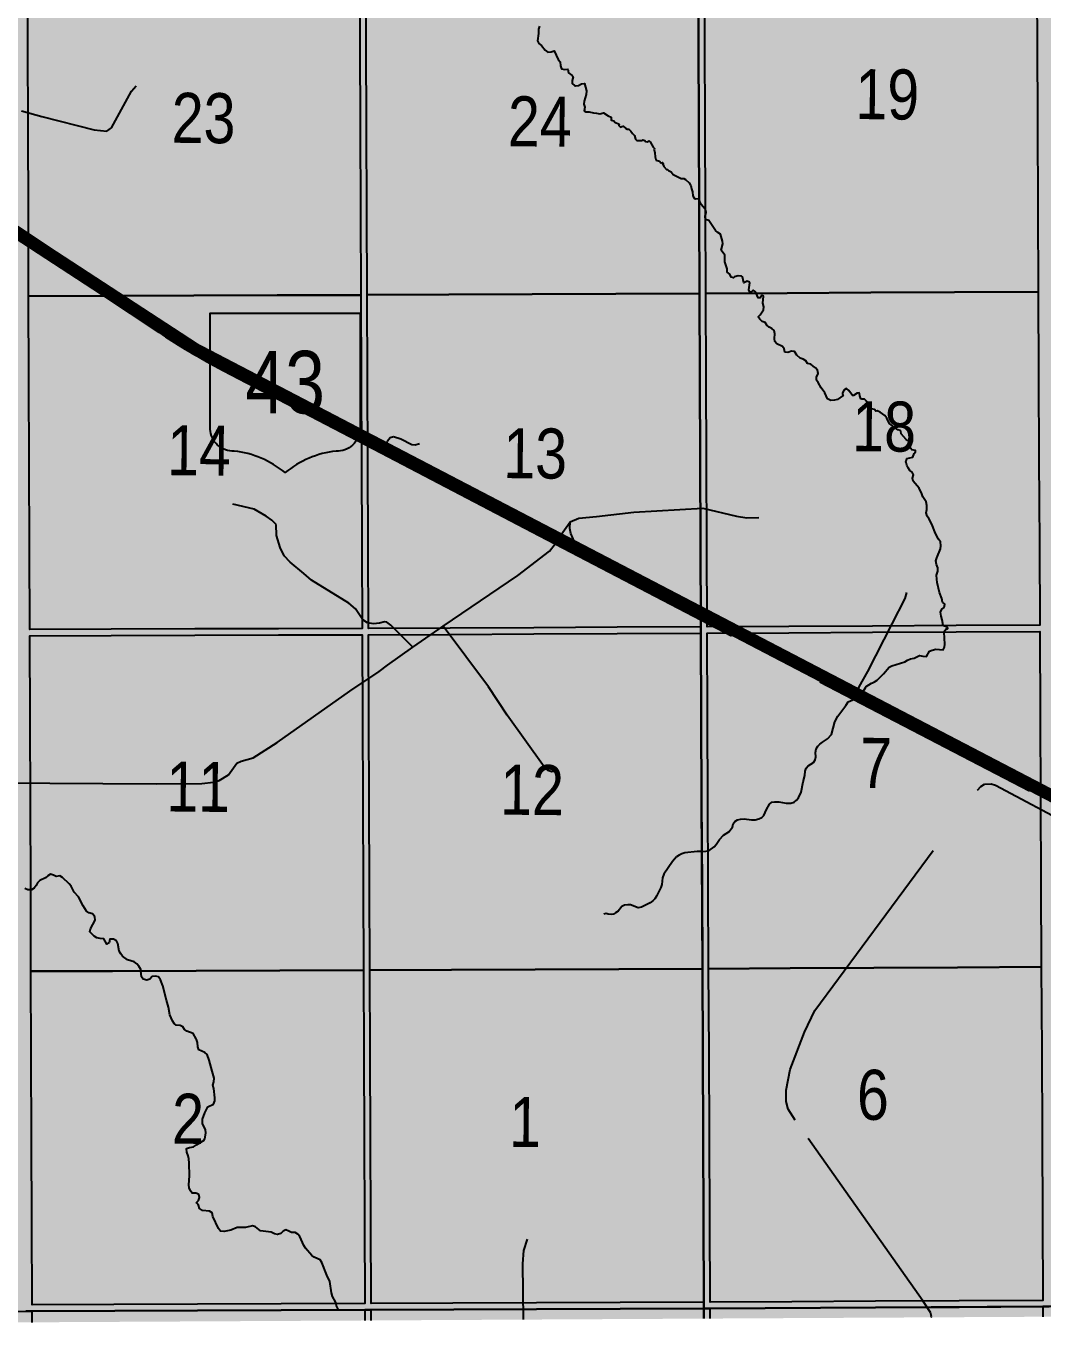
# Model space of a CAD drawing. Extents: x 513823 to 521440, y 6029490 to 6033352.
# Drawn here: x 518795.4 to 518957.8, y 6029875.7 to 6030083.8 of the extents above; entities that cross this region are included whole.
import ezdxf
from ezdxf.enums import TextEntityAlignment as Align

# ---------------------------------------------------------------- set-up
doc = ezdxf.new("R2010")
doc.units = 0
doc.header["$LTSCALE"] = 5
doc.linetypes.add('DASHED2', pattern=[9.524999999999999, 6.35, -3.175])
for name, color, linetype in [('AUX-LABELS', 1, 'Continuous'), ('RoadSeg', 57, 'DASHED2'), ('ROUTE-MAP-HWY', 2, 'Continuous'), ('T-WATER', 160, 'Continuous'), ('Townships', 57, 'Continuous')]:
    doc.layers.add(name, color=color, linetype=linetype)
doc.layers.add('ROUTE-MAP-BACKGROUND-H', color=7, linetype='Continuous', true_color=0xf0ebff)
doc.layers.add('Sections', color=7, linetype='Continuous', true_color=0x13f661)
doc.styles.add('120', font='ARIALN.TTF', dxfattribs={"height": 13})
doc.styles.add('80V', font='ARIALN.TTF', dxfattribs={"oblique": 20.00000000000001, "height": 2})

# ---------------------------------------------------------------- blocks, each defined once
blk = doc.blocks.new('blk_hwy')
h = blk.add_hatch(color=255)
edge = h.paths.add_edge_path()
edge.add_line((-2.394374808926841, -1.502976880546157), (-2.394374808926841, 2.202342593445064))
edge.add_line((-2.394374808926841, 2.20234259344511), (2.394374808927205, 2.20234259344511))
edge.add_line((2.394374808927296, 2.20234259344511), (2.394374808927296, -1.502976881036147))
edge.add_arc((1.666099989399299, -1.474485957415936), 0.7288319048222823, 267.0356154126261, 357.75966761743825, ccw=False)
edge.add_arc((1.99488852761624, -5.339863340062493), 3.158851719708902, 96.66228240425568, 129.1626000068807)
edge.add_arc((-1.994888527615785, -5.339863340062493), 3.158851719708945, 50.83739999311933, 83.33771759574431)
edge.add_arc((-1.666099989399299, -1.474485957415936), 0.7288319048221756, 182.2403323825618, 272.9643845873739, ccw=False)
at = {"color": 0}
blk.add_lwpolyline([(-2.394374808926841, -1.502976880546157), (-2.394374808926841, 2.20234259344511), (2.394374808927296, 2.20234259344511), (2.394374808927296, -1.502976881036147, -0.4179197440755494), (1.628408307617519, -2.202342593444655, 0.1427676877764801), (0, -2.890625918028036, 0.14276768777648), (-1.628408307617065, -2.202342593444655, -0.4179197440755494), (-2.394374808926841, -1.502976881036147)], format="xyb", dxfattribs=at)
at = {"color": 0, "style": '80V', "flags": 8}
blk.add_attdef('HWY', text='', height=2, dxfattribs=at).set_placement((0, 2.273736754432321e-13), align=Align.MIDDLE_CENTER)

msp = doc.modelspace()

# ---------------------------------------------------------------- hatches: boundary and pattern name
at = {"layer": 'ROUTE-MAP-BACKGROUND-H'}
h = msp.add_hatch(color=256, dxfattribs=at)
h.dxf.hatch_style = 1
h.paths.add_polyline_path([(519556.6330397394, 6029881.078041893), (518576.6079950556, 6029875.664148545), (518575.9234888887, 6030199.84825175), (518525.9100290122, 6030199.804356021), (518524.7287515371, 6030852.267409943), (519506.7036399684, 6030857.030453209), (519512.0617287321, 6030209.866765473), (519553.8261190585, 6030210.195711236)])

# ---------------------------------------------------------------- linework, layer by layer
at = {"layer": 'RoadSeg'}
for p, q in [((518852.8278549549, 6030017.037375154), (518853.1482889464, 6030017.536963673)), ((518852.8278549549, 6030017.037375154), (518880.7404514807, 6030002.460712835)), ((518882.3178938758, 6030004.683935123), (518883.6832542339, 6030005.216401508)), ((518880.7404514807, 6030002.460712835), (518882.3178938758, 6030004.683935123)), ((518877.333579668, 6030002.47906445), (518879.902380202, 6030001.136047929)), ((518879.0213756223, 6029999.988687661), (518879.902380202, 6030001.136047929)), ((518879.902380202, 6030001.136047929), (518880.4181672257, 6030001.951425482)), ((518880.4181672257, 6030001.951425482), (518880.7404514807, 6030002.460712835)), ((518880.7404514807, 6030002.460712835), (518883.1440246987, 6030001.207850891)), ((518883.1440246987, 6030001.207850891), (518928.1732555467, 6029977.742768274)), ((518857.1583692653, 6029984.63168327), (518862.0056319153, 6029988.000971091)), ((518928.1732555467, 6029977.742768274), (518928.4367394855, 6029978.31117983)), ((518928.1732555467, 6029977.742768274), (518967.889018265, 6029957.065665828))]:
    msp.add_line(p, q, dxfattribs=at)
for points in [[(518794.7250254942, 6030070.268898671), (518797.972196784, 6030069.35002492), (518806.296790649, 6030067.252295082), (518808.327986119, 6030067.019160016), (518809.0605939944, 6030067.552010858), (518812.2572817421, 6030073.412503743), (518813.0232374726, 6030074.278214636)], [(518781.6810445511, 6030060.075930201), (518816.910833174, 6030036.583661988), (518818.0070835502, 6030035.859263704), (518819.0272218024, 6030035.185723431), (518820.0178938254, 6030034.5265312), (518820.9649561575, 6030033.903494255), (518821.9275903483, 6030033.283855372), (518822.9880608355, 6030032.65309952), (518824.1697532217, 6030032.006128538), (518825.338550734, 6030031.396910728), (518826.5480867933, 6030030.772662865), (518827.7043082571, 6030030.176013565), (518829.0183905399, 6030029.485854832), (518852.8278549549, 6030017.037375154)], [(518793.9227475162, 6030050.001719269), (518816.6251059668, 6030034.916797354), (518817.6959709144, 6030034.215275401), (518818.6913442262, 6030033.57202375), (518819.7243909682, 6030032.922989355), (518820.85431383, 6030032.230229044), (518821.9436182032, 6030031.584011013), (518823.0799057108, 6030030.930564802), (518824.2456629217, 6030030.267232784), (518825.5184426329, 6030029.56725719), (518826.9264206327, 6030028.817777971), (518852.1406723877, 6030015.651206134), (518877.333579668, 6030002.47906445)], [(518858.2430166099, 6030017.104183372), (518857.5437740065, 6030016.870972652), (518857.0108175772, 6030016.937791604), (518855.2460734461, 6030017.83676392), (518854.0806833803, 6030018.236428051), (518853.5810997989, 6030018.069967609), (518853.1482889464, 6030017.536963673)], [(518857.1583692653, 6029984.63168327), (518853.6653103933, 6029988.163778162), (518853.0152664937, 6029988.651795011), (518852.6618786224, 6029988.70636293), (518851.8495562207, 6029988.467180614), (518850.917103462, 6029988.400563699), (518849.9466572672, 6029988.532398527), (518849.1857771531, 6029989.033339608), (518848.020221302, 6029990.76503526), (518846.9546413731, 6029991.66384799), (518840.9941235674, 6029995.326769423), (518839.7953306289, 6029996.392222631), (518837.5816713448, 6029998.196695721), (518836.6453922041, 6029999.209077637), (518836.0256199995, 6030000.585765625), (518835.4332133745, 6030002.452745251), (518835.3759919907, 6030004.248393), (518834.6952453005, 6030004.935335394), (518833.7684112369, 6030005.582817714), (518831.8487811568, 6030006.70266985), (518828.4551615768, 6030007.488007549)], [(518883.6832542339, 6030005.216401508), (518886.5136079553, 6030005.516305623), (518892.4741297152, 6030006.18235901), (518903.4961150227, 6030006.814793086), (518908.8571699518, 6030005.549695334), (518910.488830974, 6030005.31658058), (518912.453449955, 6030005.349828527)], [(518883.1440246987, 6030001.207850891), (518882.7708938597, 6030001.965498233), (518882.4189077867, 6030002.791777696), (518882.2767011274, 6030003.594092941), (518882.3178938758, 6030004.683935123)], [(518877.333579668, 6030002.47906445), (518877.7050994092, 6030002.483168263), (518878.139988439, 6030002.335621298), (518878.7133687959, 6030002.081191234), (518879.087563212, 6030001.90709344), (518879.4343115926, 6030001.830699571), (518879.9990838916, 6030001.883763566), (518880.4181672257, 6030001.951425482)], [(518879.902380202, 6030001.136047929), (518927.4967726413, 6029976.350377954), (518967.149389117, 6029955.718007704)], [(518862.0056319153, 6029988.000971091), (518873.9266254362, 6029996.092838547), (518879.0213756223, 6029999.988687661)], [(518928.4367394855, 6029978.31117983), (518929.8354368125, 6029980.775310945), (518933.7005199828, 6029988.377508627), (518935.7678018262, 6029992.431193246), (518936.0623637306, 6029993.395463622)], [(518880.3867530614, 6029964.858345289), (518879.3876376764, 6029964.75867819), (518878.7217034578, 6029964.958264253), (518878.1555741897, 6029965.524323491), (518872.2618530712, 6029973.815830456), (518869.2647855123, 6029978.344390395), (518862.0056319153, 6029988.000971091)], [(518772.2653500271, 6029963.659783513), (518782.9995329483, 6029963.527423258), (518785.3267963903, 6029963.00081153), (518816.2197552716, 6029962.826996353), (518823.5123177924, 6029962.893889038), (518825.343636096, 6029963.126704266), (518826.2760650387, 6029963.35989318), (518827.7744687382, 6029964.292501502), (518829.106509055, 6029966.123728648), (518829.7725380527, 6029966.45671997), (518831.7037524881, 6029966.989358542), (518835.4999338274, 6029969.420157945), (518847.1211345744, 6029977.64511971), (518851.8163311575, 6029980.775254359), (518853.1465314667, 6029981.803050905), (518857.1583692653, 6029984.63168327)], [(518939.9583866904, 6029877.662597135), (518939.9915618959, 6029877.782075063), (518939.8584309159, 6029878.448027657), (518938.6263114831, 6029880.312861873), (518918.214086393, 6029909.149636264), (518917.1152009164, 6029910.914441128), (518916.7822172199, 6029912.113085353), (518916.7822466413, 6029913.911171567), (518917.4481349938, 6029917.241231011), (518919.7457740486, 6029923.168232122), (518921.3774830729, 6029926.664787672), (518947.3505936041, 6029961.828100311), (518947.8833670711, 6029962.427774474), (518948.4827762197, 6029962.793959525), (518949.5482473673, 6029962.86029299), (518950.2142219003, 6029962.627299031), (518965.0988623594, 6029954.702175919), (518965.9312897513, 6029954.435935028)], [(518874.8344822183, 6029877.311623218), (518874.7591901337, 6029886.239975217), (518874.9256819093, 6029888.337730105), (518875.4916907545, 6029890.169223681)]]:
    msp.add_lwpolyline(points, dxfattribs=at)
at = {"layer": 'ROUTE-MAP-HWY', "const_width": 1.997930855428928, "flags": 128}
msp.add_lwpolyline([(518575.9649460849, 6030176.240668985), (518702.7513129169, 6030110.294927743), (518822.4657568785, 6030032.203469783), (519039.5295250623, 6029919.050752145), (519088.641786827, 6029878.31102341)], dxfattribs=at)
at = {"layer": 'Sections', "color": 8}
for points in [[(518808.8469109526, 6030040.73584757), (518795.8333989882, 6030040.694700717), (518795.8024741979, 6030054.073248744), (518795.7715637313, 6030067.451838126), (518795.717245802, 6030080.84678511), (518795.6629117002, 6030094.241769741), (518808.6625635311, 6030094.28762288), (518821.9973040434, 6030094.334621563), (518835.3408630012, 6030094.376740269), (518848.6844062561, 6030094.418860044), (518848.7364046174, 6030081.029772511), (518848.7883853552, 6030067.640722572), (518848.8403812029, 6030054.251636298), (518848.8923615987, 6030040.862583973), (518835.5439270538, 6030040.820332398), (518822.1954768081, 6030040.778074702)], [(518862.9100302499, 6030040.924499252), (518849.8966164641, 6030040.867030945), (518849.8446364459, 6030054.256116829), (518849.7926066148, 6030067.645169792), (518849.7406263343, 6030081.034223635), (518849.6886285552, 6030094.423277992), (518862.6972167149, 6030094.480640263), (518876.040887318, 6030094.53945742), (518889.3844080716, 6030094.598297273), (518902.7278764915, 6030094.657171406), (518902.784699879, 6030081.268186195), (518902.8415400552, 6030067.879235018), (518902.8983972991, 6030054.490251238), (518902.9552668568, 6030041.101338522), (518889.6069049281, 6030041.042361298), (518876.2585274194, 6030040.983415024)], [(518916.977028519, 6030041.175462552), (518903.9595035452, 6030041.106615696), (518903.9026321781, 6030054.495565634), (518903.8457755662, 6030067.884516319), (518903.7889357217, 6030081.273501043), (518903.7320781832, 6030094.662486289), (518916.7447784197, 6030094.731192861), (518930.0925179331, 6030094.801651509), (518943.4401087553, 6030094.87213357), (518956.7876808541, 6030094.94264706), (518956.8493975658, 6030081.553798662), (518956.9111286963, 6030068.164984296), (518956.9728421124, 6030054.776137151), (518957.0345374999, 6030041.38732393), (518943.6820726549, 6030041.316706471), (518930.3296259858, 6030041.246087505)], [(518809.0421473313, 6029987.513935098), (518796.0207464834, 6029987.472660903), (518795.9748337147, 6030000.526975831), (518795.927690572, 6030013.916327981), (518795.8805696582, 6030027.305514141), (518795.8333989882, 6030040.694700717), (518808.8469109526, 6030040.73584757), (518822.1954768081, 6030040.778074702), (518835.5439270538, 6030040.820332398), (518848.8923615987, 6030040.862583973), (518848.9443246269, 6030027.473502546), (518848.9963025018, 6030014.084451512), (518849.0483025947, 6030000.695204813), (518849.0990074172, 6029987.641024894), (518835.7488148186, 6029987.598653289), (518822.398604306, 6029987.556282769)], [(518863.1246017129, 6029987.703028212), (518850.103262203, 6029987.64546376), (518850.05255799, 6030000.699647577), (518850.0005585941, 6030014.0888611), (518849.9486135872, 6030027.47794584), (518849.8966164641, 6030040.867030945), (518862.9100302499, 6030040.924499252), (518876.2585274194, 6030040.983415024), (518889.6069049281, 6030041.042361298), (518902.9552668568, 6030041.101338522), (518903.0121235034, 6030027.712322665), (518903.0689623298, 6030014.323340696), (518903.1252489061, 6030000.934379284), (518903.1801404786, 6029987.880517793), (518889.8305903432, 6029987.82127511), (518876.4810224005, 6029987.762066636)], [(518917.2072826411, 6029987.955091238), (518904.1843516079, 6029987.886690805), (518904.1294708771, 6030000.940185688), (518904.0731630347, 6030014.328684047), (518904.0163572163, 6030027.717666321), (518903.9595035452, 6030041.106615696), (518916.977028519, 6030041.175462552), (518930.3296259858, 6030041.246087505), (518943.6820726549, 6030041.316706471), (518957.0345374999, 6030041.38732393), (518957.0962521009, 6030027.99844472), (518957.1579485147, 6030014.609632785), (518957.2196646052, 6030001.220654875), (518957.2798193183, 6029988.166743039), (518943.9225611298, 6029988.095988655), (518930.5652886499, 6029988.025232889)], [(518809.236081823, 6029932.953147932), (518796.2128223843, 6029932.911723895), (518796.1657059109, 6029946.300905727), (518796.1185722407, 6029959.690054826), (518796.0714534853, 6029973.07927133), (518796.0242850889, 6029986.468451205), (518809.0427202221, 6029986.509740507), (518822.3962136859, 6029986.552102664), (518835.7495548193, 6029986.594462198), (518849.1028802071, 6029986.636819487), (518849.1548748624, 6029973.247741182), (518849.2068497474, 6029959.85869312), (518849.2588418829, 6029946.469616112), (518849.3108488764, 6029933.080573194), (518835.9526313731, 6029933.038110035), (518822.5944305685, 6029932.995648674)], [(518863.3383362104, 6029933.142688529), (518850.315103277, 6029933.085040982), (518850.2631294084, 6029946.474087971), (518850.211103414, 6029959.863131644), (518850.1591268603, 6029973.252213242), (518850.1071003572, 6029986.641291555), (518863.1254764441, 6029986.698836667), (518876.4789292873, 6029986.757888475), (518889.8321997839, 6029986.816937477), (518903.1854525219, 6029986.876017587), (518903.2423052493, 6029973.487038039), (518903.2991726065, 6029960.098096261), (518903.3560245919, 6029946.709117962), (518903.4128587569, 6029933.320173655), (518890.0547442381, 6029933.260994327), (518876.6966162822, 6029933.201842698)], [(518917.4444351402, 6029933.394566142), (518904.417127561, 6029933.325442064), (518904.3602916147, 6029946.714453294), (518904.3034402688, 6029960.103431742), (518904.2465410643, 6029973.492377245), (518904.1896566247, 6029986.881323496), (518917.2121385846, 6029986.950307366), (518930.5696931309, 6029987.02106928), (518943.9271012826, 6029987.091792193), (518957.2844560251, 6029987.162550457), (518957.3461680672, 6029973.773707597), (518957.4078599148, 6029960.384898566), (518957.4695688192, 6029946.996023634), (518957.53129417, 6029933.607216082), (518944.1690785593, 6029933.53632435), (518930.8068138487, 6029933.465464608)], [(518809.4313067465, 6029879.729892697), (518796.4002221163, 6029879.688415624), (518796.3542592754, 6029892.743322995), (518796.3071054632, 6029906.133265957), (518796.2599887504, 6029919.522513222), (518796.2128223843, 6029932.911723895), (518809.236081823, 6029932.953147932), (518822.5944305685, 6029932.995648674), (518835.9526313731, 6029933.038110035), (518849.3108488764, 6029933.080573194), (518849.3628406788, 6029919.691493762), (518849.4148473299, 6029906.302452168), (518849.4667621509, 6029892.912477113), (518849.5173540146, 6029879.857567056), (518836.1574077878, 6029879.81502483), (518822.797482717, 6029879.772447095)], [(518863.5526656899, 6029879.91976636), (518850.5216077083, 6029879.86203048), (518850.4710166259, 6029892.91694065), (518850.4191026384, 6029906.30688623), (518850.3671268743, 6029919.695961535), (518850.315103277, 6029933.085040982), (518863.3383362104, 6029933.142688529), (518876.6966162822, 6029933.201842698), (518890.0547442381, 6029933.260994327), (518903.4128587569, 6029933.320173655), (518903.4697079714, 6029919.931167039), (518903.5265738504, 6029906.542227846), (518903.5832857075, 6029893.152247491), (518903.6385706517, 6029880.097372766), (518890.2786622324, 6029880.03817357), (518876.9188032773, 6029879.978976117)], [(518917.6748714728, 6029880.171889508), (518904.6427713562, 6029880.102699376), (518904.587519511, 6029893.157611471), (518904.5308409994, 6029906.547558795), (518904.4740104447, 6029919.936502076), (518904.417127561, 6029933.325442064), (518917.4444351402, 6029933.394566142), (518930.8068138487, 6029933.465464608), (518944.1690785593, 6029933.53632435), (518957.53129417, 6029933.607216082), (518957.5930041128, 6029920.218342444), (518957.6546936939, 6029906.829535987), (518957.7161647459, 6029893.439625164), (518957.7760769484, 6029880.384808449), (518944.4090343704, 6029880.31385008), (518931.0420121209, 6029880.242887174)]]:
    msp.add_lwpolyline(points, close=True, dxfattribs=at)
for points in [[(518796.4100637254, 6029876.869601791), (518796.4036859137, 6029878.684169833), (518809.4318720595, 6029878.72563258), (518822.7951149486, 6029878.768168199), (518836.1581749386, 6029878.810731161), (518849.521216838, 6029878.853329508), (518849.5277478562, 6029877.163036595)], [(518850.5319689852, 6029877.168584115), (518850.5254381709, 6029878.857789044), (518863.5535630126, 6029878.915509404), (518876.9167372099, 6029878.974699242), (518890.2797937385, 6029879.033920348), (518903.6428001358, 6029879.093139561), (518903.649701868, 6029877.462019228)], [(518904.6539016477, 6029877.4675667), (518904.6470009429, 6029879.098466148), (518917.6792018922, 6029879.167660252), (518931.0464414004, 6029879.238624838), (518944.4135645359, 6029879.309587955), (518957.7807056691, 6029879.380583619), (518957.7881332687, 6029877.761092924)]]:
    msp.add_lwpolyline(points, dxfattribs=at)
at = {"layer": 'T-WATER'}
for points in [[(518877.3871342664, 6030083.804973222), (518877.2340596209, 6030083.302960292), (518877.2360908475, 6030082.614374096), (518877.0669994665, 6030081.461935447), (518877.3278956771, 6030081.036176828), (518877.7257166122, 6030080.703188677), (518878.335417903, 6030079.922731064), (518878.7244479506, 6030079.62610521), (518879.2615245262, 6030079.676586214), (518879.739495701, 6030079.847542354), (518880.4132972139, 6030078.467273146), (518880.7189470305, 6030078.08267187), (518880.7787183987, 6030077.427584302), (518880.9131124157, 6030076.951111568), (518881.4018058133, 6030076.882582603), (518881.9555317974, 6030076.90356085), (518882.0512658867, 6030076.321764019), (518882.6218410714, 6030075.927872323), (518882.8067160876, 6030075.69967557), (518882.616047078, 6030075.12503791), (518882.6435851954, 6030074.628619156), (518882.987761741, 6030074.294931778), (518883.1406033011, 6030074.245649496), (518883.6516402009, 6030074.308950558), (518884.0973781282, 6030074.566350379), (518884.6110456385, 6030074.653992872), (518884.8997796554, 6030073.448342687), (518884.8619854994, 6030072.88855632), (518884.5323938389, 6030071.830519816), (518884.4841771579, 6030071.333934613), (518884.6688856785, 6030070.846306765), (518884.5520734415, 6030070.285554721), (518884.8282538023, 6030070.112567367), (518885.3391575136, 6030070.112567367), (518886.0069319348, 6030069.933453094), (518886.5071800225, 6030069.910876451), (518887.0543794342, 6030069.812045571), (518887.6279848124, 6030069.919301058), (518888.3598594526, 6030069.465904416), (518888.8311042719, 6030069.256588077), (518888.8692980111, 6030068.796698145), (518889.2984864261, 6030068.65054964), (518889.4234235797, 6030068.478860944), (518890.141878798, 6030068.141810345), (518890.0634933885, 6030067.900060972), (518890.1221991981, 6030067.84764862), (518890.3465333087, 6030067.647422849), (518890.5437288891, 6030067.787111374), (518890.7626685908, 6030067.801796179), (518891.1152031359, 6030067.49344916), (518891.4027383961, 6030067.326155882), (518891.6659988234, 6030067.334047704), (518892.013072364, 6030067.044714288), (518892.257985146, 6030066.645827842), (518892.5932376094, 6030066.307012392), (518892.7293631596, 6030065.755184426), (518892.9586254953, 6030065.531316478), (518893.7890313281, 6030065.510871058), (518893.8873627244, 6030065.6215563), (518894.2206838583, 6030065.549997126), (518894.32647419, 6030065.354533114), (518894.6245984736, 6030065.335486192), (518894.9084708676, 6030065.451699041), (518895.0891169347, 6030065.341713051), (518895.5429131759, 6030064.461991693), (518895.7921880981, 6030064.235626337), (518895.7194967879, 6030064.035333962), (518895.8169291166, 6030063.538682152), (518895.8598845885, 6030062.895482271), (518895.9785282666, 6030062.474252257), (518896.0549823429, 6030062.386876168), (518896.5504353999, 6030062.204498562), (518896.842033115, 6030061.926253663)], [(518896.842033115, 6030061.926253663), (518897.0542464581, 6030062.039103356), (518897.1863095579, 6030061.829687107), (518897.1253727269, 6030061.734086246), (518897.2542724356, 6030061.367066708), (518897.6662120698, 6030060.875143304), (518897.8716657538, 6030060.873411773), (518898.0154167361, 6030060.7402498), (518898.4521306844, 6030060.515482805), (518898.7355701917, 6030060.119260218), (518900.0478764633, 6030059.443427492), (518900.474134584, 6030059.462441134), (518900.7329662681, 6030059.288155148), (518901.2965819992, 6030058.795465845), (518901.5390972655, 6030058.373902902), (518901.5448579568, 6030058.34969463), (518901.6091912678, 6030058.083104351), (518901.6852457593, 6030057.816780414), (518901.8290633347, 6030057.313468835), (518901.916905607, 6030056.69837311), (518902.1523615255, 6030056.25842919), (518902.3052030828, 6030056.217271882), (518902.7611637479, 6030056.24520958), (518902.8548000132, 6030056.199523607)], [(518921.6219784496, 6030027.775389364), (518921.878412616, 6030028.331945719), (518921.8112156126, 6030028.894362711), (518921.4989060319, 6030029.257752661), (518921.0996532507, 6030029.526773765), (518920.7488169364, 6030029.845177021), (518920.1874988248, 6030029.93764787), (518919.9176119386, 6030030.348255508), (518919.5069376611, 6030030.600960205), (518919.0135158307, 6030030.757364735), (518918.4830657197, 6030031.240463939), (518918.1021938825, 6030031.852396232), (518917.6703415543, 6030031.887027035), (518917.0440241568, 6030031.6662892), (518916.5876972071, 6030031.721998105), (518916.4658235509, 6030032.254712501), (518916.196302949, 6030032.653332651), (518915.3162818843, 6030033.084552273), (518915.0015081917, 6030033.442281435), (518914.9378408599, 6030033.933938457), (518915.0040056027, 6030034.670941113), (518914.8617863674, 6030035.21304581), (518914.5014265942, 6030035.519128499), (518914.0674098522, 6030035.755083875), (518913.6972602315, 6030036.05873577), (518913.4507158112, 6030036.491953337), (518912.9530650315, 6030036.656149782), (518912.6059581928, 6030036.984576002), (518912.3093656515, 6030037.358421803), (518912.6403558665, 6030037.689578516), (518913.1530577096, 6030038.47899351), (518913.2233182091, 6030038.973713949), (518913.0883914141, 6030039.557841791), (518913.1634136436, 6030040.704719567), (518912.9417434381, 6030040.777743875), (518912.8267626282, 6030040.754301474), (518912.6518106613, 6030040.407993794), (518912.323018168, 6030040.395873054), (518912.0039822283, 6030041.173733353), (518911.9223002327, 6030041.372727077), (518911.515488622, 6030041.629594115), (518911.1835993412, 6030041.328173236), (518911.0041520309, 6030041.326674795), (518910.8472480144, 6030041.694893101), (518910.969354769, 6030042.803244104), (518910.9155771841, 6030042.915660929), (518910.5631758332, 6030043.090379773), (518910.0144446722, 6030042.834245311), (518909.814618483, 6030043.757588121), (518909.6495229659, 6030043.874233888), (518909.15403661, 6030043.929143659), (518908.5434695507, 6030043.748830563), (518908.3942242652, 6030043.632351287), (518907.9991671296, 6030043.700047768), (518907.787153581, 6030044.174256204), (518907.3477757251, 6030044.51783337), (518907.3738819978, 6030045.033232398), (518906.9786916695, 6030046.148109997), (518906.9802900129, 6030047.203282799), (518906.4334235842, 6030048.022600177), (518906.6749065844, 6030049.032986068), (518906.6497326804, 6030049.465038176), (518906.3330276612, 6030050.579915797), (518905.8792314192, 6030050.849602894), (518905.5320246806, 6030051.178062426), (518904.4249723015, 6030052.741841309), (518903.9330822174, 6030052.910300011), (518903.8732775493, 6030053.323671483), (518903.8627884187, 6030053.398061056), (518903.872778067, 6030053.444080004), (518904.0022438532, 6030054.039329618), (518903.9021809141, 6030054.531519395), (518903.8679497373, 6030054.571677749), (518903.2290120872, 6030055.322066551), (518902.996253375, 6030055.772000122), (518902.9123403645, 6030056.164992723), (518902.8548000132, 6030056.199523607)], [(518942.0372151016, 6029990.992819789), (518942.142306158, 6029991.491669354), (518941.7611679309, 6029991.853960418), (518941.647918661, 6029992.429297325), (518941.2797336747, 6029993.367225058), (518940.8971968931, 6029994.958841764), (518940.8397897398, 6029995.515831013), (518940.7958686019, 6029996.15806524), (518940.9993909565, 6029996.793240163), (518940.9988248765, 6029997.293921119), (518940.7744241668, 6029997.854073764), (518940.682519438, 6029998.44529424), (518940.8411216913, 6029998.919569225), (518941.4561840878, 6030000.325678237), (518941.5032353153, 6030000.835449804), (518941.4483921643, 6030001.456139674), (518941.1048815985, 6030001.913299129), (518940.6208500349, 6030002.77324101), (518940.0429824112, 6030004.259533579), (518939.5988428255, 6030005.171022022), (518939.3059131555, 6030005.560751329), (518939.137687547, 6030006.07468523), (518939.2522354678, 6030006.62041955), (518939.2628244903, 6030007.265717246), (518939.1517063492, 6030007.842752412), (518938.6384051269, 6030008.6567419), (518938.4578922536, 6030009.141506025), (518938.0117880361, 6030010.042505399), (518937.0706636496, 6030011.149657656), (518936.9773603731, 6030011.642113793), (518937.1412571375, 6030012.156780307), (518936.9071331707, 6030012.564524261), (518936.5486381406, 6030012.866677729), (518936.2902393403, 6030013.28367876), (518936.055416102, 6030013.72468827), (518935.9416673527, 6030014.138426005), (518935.9221542468, 6030014.283575541), (518936.002937171, 6030014.522261456), (518936.0852185417, 6030014.761113832), (518937.0345011377, 6030014.973260591), (518937.2165124561, 6030015.541171849), (518937.447339838, 6030015.821414688), (518937.4204010974, 6030016.047913217), (518936.8344085631, 6030016.147676489), (518936.5625903427, 6030016.553022963), (518936.9747630657, 6030017.575396431), (518936.6598228801, 6030017.553219411), (518936.1619390062, 6030017.635867095), (518935.9512907104, 6030017.81131853), (518935.1292095828, 6030018.685212642), (518935.1040023799, 6030019.121160665), (518935.0125971355, 6030019.210967614), (518934.6436129736, 6030019.350922496), (518933.3570133846, 6030020.29014888), (518933.2770962327, 6030020.291813798), (518932.8411148569, 6030021.212359528), (518932.5698627157, 6030021.610879725), (518931.7772510392, 6030022.151252902), (518931.3234214996, 6030022.36090225), (518931.1228960415, 6030022.340922929), (518930.9055546792, 6030022.607313441), (518930.4437001254, 6030022.703014249), (518930.3762367269, 6030022.760687828), (518930.0840063333, 6030023.010295707), (518930.0645598206, 6030023.125409686), (518929.6291445267, 6030023.920019328), (518929.2743123643, 6030024.236324736), (518928.8836173734, 6030024.238023003), (518928.695812059, 6030024.312112839), (518928.5484981068, 6030024.786620955), (518928.5274532579, 6030025.118809941), (518928.4576589432, 6030025.246311065), (518928.1067560392, 6030025.175750927), (518927.537379615, 6030024.797576249), (518927.3745151125, 6030024.838500514), (518926.8114654625, 6030025.629180874), (518926.4195384171, 6030025.916482993), (518926.012593606, 6030025.65472103), (518925.7887589791, 6030025.213078856), (518925.7907236085, 6030025.019612778), (518925.8805638087, 6030024.822916644), (518925.0063034398, 6030024.166963293), (518924.5188087976, 6030024.060573642), (518923.9242251689, 6030024.033834667), (518923.5050596923, 6030024.221040593), (518923.3747281339, 6030024.292566453), (518922.9785388422, 6030025.245112357), (518922.4057659357, 6030026.029565783), (518921.9259633249, 6030026.904625316), (518921.6251751353, 6030027.276406583), (518921.6219784496, 6030027.775389364)], [(518903.2915805615, 6029952.035105121), (518903.9577233403, 6029952.063608904), (518904.3022661717, 6029952.144491699), (518904.5188416589, 6029952.194439951), (518905.3176136152, 6029952.762451091), (518905.6397463473, 6029953.126939909), (518906.1626709269, 6029953.965037749), (518906.8029738238, 6029954.644999561), (518907.6494629821, 6029955.159066627), (518908.209349249, 6029955.898400223), (518908.3306901232, 6029956.424687989), (518908.5913199472, 6029956.82517286), (518909.0097195489, 6029957.081107541), (518909.4960820287, 6029957.218098861), (518910.0633939295, 6029957.240475614), (518911.26924389, 6029957.080441546), (518911.8621292795, 6029957.111109735), (518912.4509189139, 6029957.239776364), (518912.93258626, 6029957.435806498), (518913.243663786, 6029957.797997676), (518913.6268332379, 6029958.734460269), (518914.1360720086, 6029959.574322973), (518914.5111165545, 6029959.88503415), (518915.001874478, 6029959.972077272), (518915.6203999514, 6029959.949500717), (518916.7795316811, 6029959.733125013), (518917.5403429861, 6029959.739651583), (518918.0550760577, 6029959.914836636), (518918.4627534423, 6029960.203071146), (518918.7788257894, 6029960.584176071), (518919.192530258, 6029961.528863436), (518919.4941176184, 6029963.12907128), (518919.7718297279, 6029964.190637451), (518919.8123543886, 6029964.842162079), (518919.9692251015, 6029965.314106167), (518920.3207273847, 6029965.703369332), (518921.1521321789, 6029966.245973485), (518921.4331408719, 6029966.645525947), (518921.5451247838, 6029967.133619971), (518921.4918466802, 6029967.844516382), (518921.5794225604, 6029968.40939747), (518921.8515404725, 6029968.831060307), (518922.1795337951, 6029969.186991345), (518922.5689634271, 6029969.481918939), (518923.4163516553, 6029970.010570921), (518924.0578533098, 6029970.712709732), (518924.5887030091, 6029972.727354615), (518925.0266157162, 6029973.626422562), (518926.1815184954, 6029975.143283472), (518926.3046575085, 6029975.334685052), (518926.691789518, 6029975.936594399), (518928.0811492492, 6029976.52485126), (518928.5084063346, 6029976.787279209), (518928.8182518038, 6029977.153666089), (518929.5023426433, 6029978.244801615), (518929.5903847091, 6029978.384956304), (518930.4196250819, 6029978.914407507), (518930.5715009711, 6029978.974911458), (518930.9054547779, 6029979.107973486), (518931.2989468708, 6029979.386484761), (518932.315692863, 6029980.388446071), (518933.2215538083, 6029981.470091467), (518933.6821430097, 6029981.658695966), (518935.7231272331, 6029982.309554587), (518936.1917081492, 6029982.581039829), (518936.6547614576, 6029982.770243663), (518937.2230723237, 6029982.870339929), (518938.1060236816, 6029983.334358861), (518938.5932186355, 6029983.231065949), (518939.1996899373, 6029983.142391215), (518939.6554508114, 6029984.006495452), (518940.1148412533, 6029984.198196719), (518940.6907442445, 6029984.335887293), (518941.8364565495, 6029984.235757776), (518942.0690487667, 6029984.656188639), (518942.1493988067, 6029985.148145335), (518942.0301224486, 6029987.069420314), (518942.0399789028, 6029987.106282095), (518942.0584930384, 6029987.209808116), (518942.3606797833, 6029987.576161677), (518942.561171942, 6029987.586917181), (518942.6297342036, 6029987.640395097), (518942.5632697665, 6029987.797698667), (518942.4778916092, 6029987.848945551), (518941.8930978302, 6029988.06039298), (518941.8827751991, 6029988.108842774), (518941.711452801, 6029989.018499778), (518941.5338036245, 6029989.622140681), (518941.461312106, 6029990.237069908), (518941.6413920929, 6029990.703153401), (518942.0372151016, 6029990.992819789)], [(518903.2915805615, 6029952.035105121), (518902.6003637701, 6029952.009997801), (518900.632969926, 6029951.800847939), (518900.1305907173, 6029951.670449773), (518899.6961077892, 6029951.446715038), (518899.2934585249, 6029951.158713572), (518898.6295134686, 6029950.459272021), (518897.2812777745, 6029948.425480329), (518897.0693641212, 6029947.855704308), (518896.9532844517, 6029946.75924097), (518896.7623157564, 6029946.28273491), (518896.0747618374, 6029944.923510645), (518895.8097698741, 6029944.499883093), (518895.4952292738, 6029944.153608732), (518895.1033355285, 6029943.844495858), (518893.6715531104, 6029943.126839789), (518893.151891815, 6029943.064804109), (518891.9539336675, 6029943.514038426), (518891.4978731128, 6029943.53808017), (518891.0000558392, 6029943.4842693), (518890.5780599653, 6029943.251843543), (518889.9823108776, 6029942.515207171), (518889.5652099311, 6029942.235130864), (518889.2379158854, 6029942.042796901), (518888.9064927842, 6029942.001739476), (518888.3908606436, 6029942.022884223), (518888.0608360944, 6029942.149719379), (518887.6549901504, 6029942.047458748)], [(518821.1137031597, 6029923.327364856), (518820.7232412609, 6029923.616232043), (518820.4489256332, 6029924.043322599), (518820.0482409989, 6029924.278545452), (518819.414997449, 6029924.31603993), (518819.0501423405, 6029924.598713556), (518818.7844178023, 6029925.014082975), (518818.3588256574, 6029925.955407143), (518818.1860048095, 6029927.199017974), (518817.826710601, 6029928.278066078), (518817.2511738946, 6029930.611380544), (518816.8771283153, 6029931.567456104), (518816.598783528, 6029932.033273234), (518816.1136530997, 6029932.146722275), (518815.5624578268, 6029932.076694886), (518815.2055944335, 6029931.654865517), (518814.7263912011, 6029931.511347627), (518814.1264464601, 6029931.644975785), (518813.8369798702, 6029932.044927832), (518813.7561636481, 6029932.987916962), (518813.7380823925, 6029933.197632873), (518813.4314003137, 6029933.729781252), (518813.1011759674, 6029934.101262797), (518812.707817078, 6029934.400219517), (518811.6140509223, 6029934.715492739), (518810.8336599144, 6029935.303150214), (518810.5421287935, 6029935.688350906), (518810.3049080418, 6029936.12829479), (518810.096357568, 6029937.341070912), (518809.8877404954, 6029937.796065919), (518809.3800667711, 6029938.062190056), (518808.8079931431, 6029938.037415707), (518808.6829560968, 6029937.475398325), (518808.3489356874, 6029937.215401222), (518807.8465564788, 6029938.098951926), (518807.275615009, 6029938.127189333), (518806.7318120706, 6029938.256655112), (518806.2992271763, 6029938.510625196), (518805.6144037616, 6029939.199710838), (518805.6917236062, 6029939.69166756), (518806.4514360558, 6029941.089651678), (518806.4110778942, 6029941.590865391), (518806.3593648359, 6029941.701051189), (518806.0336358313, 6029942.080091563), (518805.4679222777, 6029942.223942491), (518805.0965073011, 6029942.528626642), (518804.5259654195, 6029943.384805727), (518803.798586118, 6029944.798007418), (518803.1276483089, 6029945.540371152), (518802.604024458, 6029946.474236423), (518802.287452626, 6029946.865031278), (518801.2211579976, 6029947.885506766), (518800.7995617073, 6029948.124159358), (518800.2547931079, 6029948.057728218), (518799.8143163921, 6029948.278066496), (518799.331783275, 6029948.436535553), (518798.9117187324, 6029948.165882776), (518798.5508927788, 6029947.825302503), (518797.6147299152, 6029947.403106862), (518797.2616958859, 6029947.049406832), (518797.0261067754, 6029946.5951777), (518796.7178263486, 6029946.166888363), (518796.286307018, 6029945.913384476), (518796.231530466, 6029945.908889164), (518796.1410908889, 6029945.901496813), (518795.9597788449, 6029945.895902586), (518795.6930553383, 6029945.900497843), (518795.6862623847, 6029945.900631076), (518795.2527451193, 6029946.15127124)], [(518845.3196102311, 6029878.864457075), (518845.0178563782, 6029879.507423889), (518844.9197580706, 6029879.867384035), (518844.8501635503, 6029880.123152255), (518844.3416240606, 6029880.995181627), (518844.1847866427, 6029881.559296805), (518843.9271204199, 6029883.409179134), (518843.4576737326, 6029884.389696032), (518842.654772724, 6029886.408536548), (518842.3914789986, 6029886.859868662), (518841.5537141283, 6029887.2295188), (518841.4410642382, 6029887.253194257), (518841.0696825647, 6029887.558211436), (518840.046776288, 6029888.6894387), (518839.7596073127, 6029889.120491892), (518839.3611870044, 6029890.120488537), (518839.1206030666, 6029890.558367956), (518838.7999687855, 6029890.954923579), (518838.3831342289, 6029891.232802132), (518837.7878180273, 6029891.205064234), (518837.3719824327, 6029891.452774151), (518836.9102277763, 6029891.637782339), (518836.4637905731, 6029891.418010178), (518836.0925420886, 6029891.044630578), (518835.5705165798, 6029890.882831612), (518835.0870843939, 6029891.005837407), (518834.5769465604, 6029891.260739869), (518832.853799515, 6029891.492599518), (518832.0723096455, 6029892.122346696), (518831.5894768382, 6029892.257806264), (518830.4858209359, 6029892.031174514), (518829.1358537065, 6029891.992614478), (518828.1308954901, 6029891.612441944), (518827.0822825318, 6029891.354975531), (518826.4914949678, 6029891.453539986), (518826.1372621779, 6029891.868876094), (518825.2552431889, 6029893.743599335), (518825.1610408415, 6029894.376942817), (518824.7060791436, 6029894.647295863), (518823.576716558, 6029894.714792556), (518823.1103666635, 6029895.072155414), (518822.9366800488, 6029895.590085229), (518822.6992928011, 6029895.885878555), (518822.6249698439, 6029895.978482575), (518822.6985935263, 6029896.060097979), (518822.9366467465, 6029896.324257459), (518823.1433324896, 6029896.780850822), (518823.0410385329, 6029897.298247777), (518822.6930992203, 6029897.441832258), (518822.5346967578, 6029897.507231128), (518821.9720133967, 6029897.474798069), (518821.670226242, 6029897.863595041), (518821.4815218619, 6029898.326381961), (518821.443095029, 6029898.842380414), (518821.5474868101, 6029900.253517538), (518821.4906790368, 6029902.296865962), (518821.4147910397, 6029902.959046205), (518821.2957144802, 6029903.444343113), (518821.0723793312, 6029904.020945428), (518821.0254613031, 6029904.545634783), (518821.0698153254, 6029904.631079575), (518821.5323691537, 6029904.802801582), (518822.1471318583, 6029904.884983034), (518822.6621979183, 6029905.205417524), (518823.883232144, 6029905.966961388), (518823.9681441201, 6029906.244606912), (518824.0285148671, 6029906.442834755), (518824.1292770837, 6029907.114471832), (518824.0549541249, 6029907.609758425), (518823.6141777202, 6029908.633830171), (518823.6158759631, 6029909.32634556), (518823.9685104069, 6029910.324277725), (518824.4263358052, 6029911.260873459), (518825.3686922473, 6029911.714203545), (518825.5562644682, 6029912.207658685), (518825.5515360388, 6029912.725688301), (518825.4022574524, 6029914.202557339), (518825.2637343865, 6029914.745261435), (518825.4151107945, 6029915.257830064), (518825.4623951108, 6029915.859439731), (518825.1171530028, 6029916.955103933), (518824.6678188042, 6029918.745348101), (518824.3512469752, 6029919.629431605), (518823.9718402863, 6029919.950199075), (518823.0118687684, 6029920.357376978), (518822.8590605119, 6029920.827889258), (518822.7790101607, 6029921.535355854), (518822.6618316332, 6029922.019753706), (518822.5961663732, 6029922.136033137), (518822.1218247619, 6029922.97912583), (518821.1137031597, 6029923.327364856)]]:
    msp.add_lwpolyline(points, dxfattribs=at)
at = {"layer": 'Townships'}
for points in [[(518902.7278764915, 6030094.657171406), (518902.8415400552, 6030067.879235018), (518902.9552668568, 6030041.101338522), (518903.0689623298, 6030014.323340696), (518903.1801404786, 6029987.880517793), (518903.1854525219, 6029986.876017587), (518903.2991726065, 6029960.098096261), (518903.4128587569, 6029933.320173655), (518903.5265738504, 6029906.542227846), (518903.6385706517, 6029880.097372766), (518903.6428001358, 6029879.093139561), (518876.9167372098, 6029878.974699242), (518850.525438171, 6029878.857789044), (518849.521216838, 6029878.853329508), (518822.7951149486, 6029878.768168199), (518796.4036859137, 6029878.684169832), (518795.3994672216, 6029878.68097389)], [(519121.2033127842, 6029880.245274927), (519120.1990896821, 6029880.239980476), (519093.4623276346, 6029880.098567255), (519067.0603964329, 6029879.958888625), (519066.0561788112, 6029879.953594502), (519039.3220220096, 6029879.812183797), (519012.9226912707, 6029879.672573452), (519011.9184811314, 6029879.667246271), (518985.1843288902, 6029879.52583041), (518958.7849109806, 6029879.385910499), (518957.7807056691, 6029879.380583619), (518931.0464414004, 6029879.238624838), (518904.6470009429, 6029879.098466148), (518903.6428001358, 6029879.093139561), (518903.6385706517, 6029880.097372766), (518903.5265738504, 6029906.542227846), (518903.4128587569, 6029933.320173655), (518903.2991726065, 6029960.098096261), (518903.1854525219, 6029986.876017587), (518903.1801404786, 6029987.880517793), (518903.0689623298, 6030014.323340696), (518902.9552668568, 6030041.101338522), (518902.8415400552, 6030067.879235018), (518902.7278764915, 6030094.657171406)], [(518903.6496988088, 6029877.462019212), (518903.6428001358, 6029879.093139561), (518904.6470009429, 6029879.098466148), (518931.0464414004, 6029879.238624838), (518957.7807056691, 6029879.380583619), (518958.7849109806, 6029879.385910499), (518985.1843288902, 6029879.52583041), (519011.9184811314, 6029879.667246271), (519012.9226912707, 6029879.672573452), (519039.3220220096, 6029879.812183797), (519066.0561788112, 6029879.953594502), (519067.0603964329, 6029879.958888625), (519093.4623276346, 6029880.098567255), (519120.1990896821, 6029880.239980476), (519121.2033127842, 6029880.245274927), (519147.6052805671, 6029880.384916869), (519174.3422369221, 6029880.526757722), (519175.3464763624, 6029880.532819563), (519201.748730017, 6029880.691922938), (519228.4857440385, 6029880.852990646), (519228.4959063069, 6029879.256547578)], [(518578.9252053288, 6029875.668163245), (518578.9202766866, 6029877.996209635), (518579.9245073824, 6029877.999375381), (518606.3145163673, 6029878.082426835), (518633.0393175009, 6029878.166874303), (518634.0435544911, 6029878.170040231), (518660.4337516995, 6029878.253658176), (518687.1586528546, 6029878.338268117), (518688.1628618186, 6029878.341430408), (518714.5530317514, 6029878.42497333), (518741.2779376085, 6029878.509645537), (518742.282149169, 6029878.512807969), (518768.6734563256, 6029878.596376136), (518795.3994672216, 6029878.68097389), (518796.4036859137, 6029878.684169832), (518822.7951149486, 6029878.768168199), (518849.521216838, 6029878.853329508), (518850.525438171, 6029878.857789044), (518876.9167372098, 6029878.974699242), (518903.6428001358, 6029879.093139561), (518903.6496988088, 6029877.462019212)]]:
    msp.add_lwpolyline(points, dxfattribs=at)

# ---------------------------------------------------------------- block references
at = {"layer": 'AUX-LABELS'}
ref = msp.add_blockref('blk_hwy', (518836.7962320691, 6030026.956671928), dxfattribs=dict(at, xscale=4.994827138572335, yscale=4.994827138572335, zscale=4.994827138572335))
ref.add_attrib('HWY', '43', dxfattribs={"layer": '0', "color": 0, "height": 9.98965427714467, "style": '80V'}).set_placement((518836.7962320691, 6030026.956671928), align=Align.MIDDLE_CENTER)

# ---------------------------------------------------------------- texts
at = {"layer": 'RoadSeg', "style": '120'}
for s, p in [('19', (518927.8201229789, 6030068.955595949)), ('23', (518818.6509274541, 6030065.170011525)), ('24', (518872.3341784206, 6030064.612875237)), ('18', (518927.311525906, 6030015.939695477)), ('14', (518817.9228334497, 6030012.114079719)), ('13', (518871.5967808514, 6030011.641306866)), ('7', (518928.5506915055, 6029962.21229251)), ('11', (518817.792133758, 6029958.431794271)), ('12', (518871.0965900507, 6029957.920428962)), ('6', (518928.0710517444, 6029909.22809029)), ('2', (518818.7076392138, 6029905.402232015)), ('1', (518872.5362326271, 6029904.885838526))]:
    msp.add_text(s, height=7.98644099172718, rotation=359.4503616271056, dxfattribs=at).set_placement(p)

doc.saveas('drawing.dxf')
